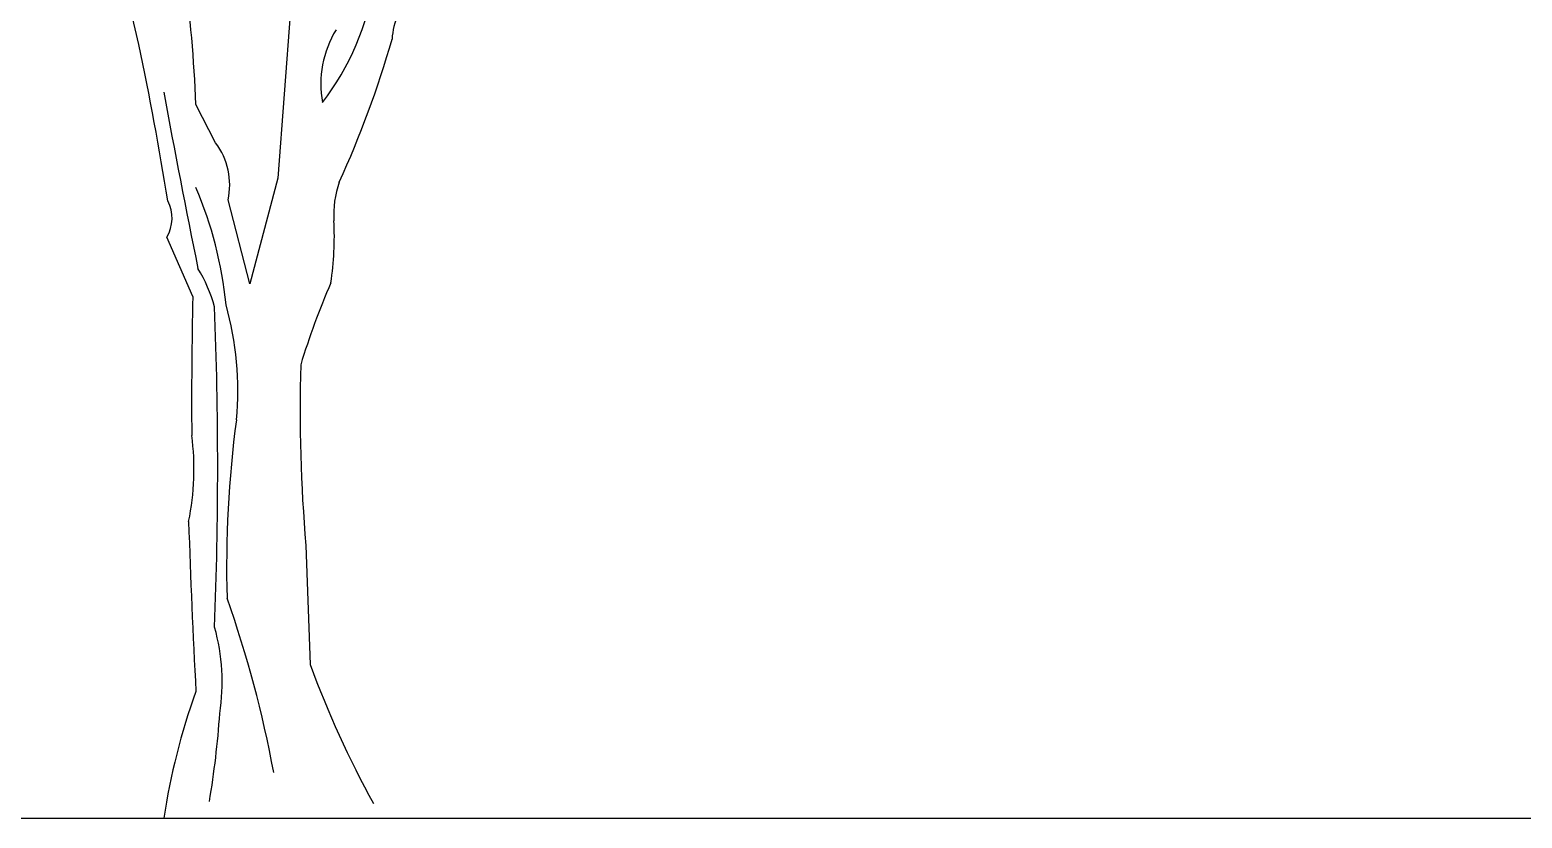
# Model space of a CAD drawing. Header units: millimetres. Extents: x 87938 to 265635, y 330093 to 434310.
# Drawn here: x 161277 to 168151, y 414087 to 417721 of the extents above; entities that cross this region are included whole.
import ezdxf

# ---------------------------------------------------------------- set-up
doc = ezdxf.new("R2010")
doc.units = ezdxf.units.MM
doc.layers.add('www.cad-blocks.net', color=7, linetype='Continuous')

# ---------------------------------------------------------------- blocks, each defined once
blk = doc.blocks.new('A$C64802182')
for p, q in [((2800.6, 3566.5), (2714.5, 3934.7)), ((3498.6, 3724.3), (3441.2, 2949.8)), ((3154.4, 3112.4), (3063.6, 3289.2)), ((3441.2, 2949.8), (3312.2, 2462.2)), ((3312.2, 2462.2), (3211.8, 2849.4)), ((3049.2, 2404.8), (2929.7, 2677.3)), ((3570.3, 1257.4), (3589.5, 707.6))]:
    blk.add_line(p, q)
for centre, radius, start, end in [((-3936.6, 2995.9), 7006.3, 2.39956, 7.42402), ((2665, 4049.2), 1235.8, 322.61223, 351.10885), ((4270.3, 3575.6), 303.5, 154.72715, 177.20037), ((4115.6, 3384.9), 476.6, 148.55594, 190.40249), ((-658.3, 4924.9), 4814.1, 335.52809, 343.9068), ((-12672.8, 323.9), 15809.5, 9.17449, 11.83563), ((38885.5, 9907.4), 36563.6, 190.3368, 191.63419), ((2898.2, 2918.7), 321.1, 347.53308, 37.08296), ((1386, 2188.3), 1824.9, 5.60354, 23.18365), ((4153.6, 2782.5), 455.1, 160.99461, 183.61329), ((2780.6, 2765.3), 173.1, 329.44663, 27.28021), ((2257.7, 2682.1), 1443.5, 351.42813, 2.84706), ((2403.8, 2139.4), 776.9, 16.26042, 30.51002), ((6827.5, 1099.1), 3427.3, 156.47744, 163.20734), ((24207.3, 1926.5), 21163.5, 178.70517, 180.43968), ((-15871.5, 1618.3), 19035.4, 357.77615, 2.22385), ((1819.7, 1974.5), 1437, 354.46397, 15.8318), ((10714.4, 1878.9), 7171.1, 178.31946, 184.97249), ((8287, 1160), 5082.1, 172.35791, 181.65149), ((1861.8, 1608.2), 1192.9, 348.34944, 7.5105), ((35322.3, 2352.9), 32307.2, 181.74816, 183.13997), ((-1842.3, -769.3), 5354.8, 10.54207, 19.44809), ((2248.1, 626.2), 936.5, 351.19341, 15.70136), ((8113.8, 2380.5), 4823.7, 200.29204, 208.66028), ((5897.4, -447.3), 3015.4, 160.01606, 171.46987), ((-983.3, 765.9), 4166.5, 350.4756, 356.10473)]:
    blk.add_arc(centre, radius, start, end)
blk = doc.blocks.new('format')
at = {"layer": 'www.cad-blocks.net', "color": 155, "true_color": 0x546d8e}
blk.add_line((102853.7, 414087.5), (265634.8, 414087.5), dxfattribs=at)

msp = doc.modelspace()

# ---------------------------------------------------------------- block references
msp.add_blockref('A$C64802182', (158978.7, 414087.5))
at = {"layer": 'www.cad-blocks.net'}
msp.add_blockref('format', (0, 0), dxfattribs=at)

doc.saveas('drawing.dxf')
